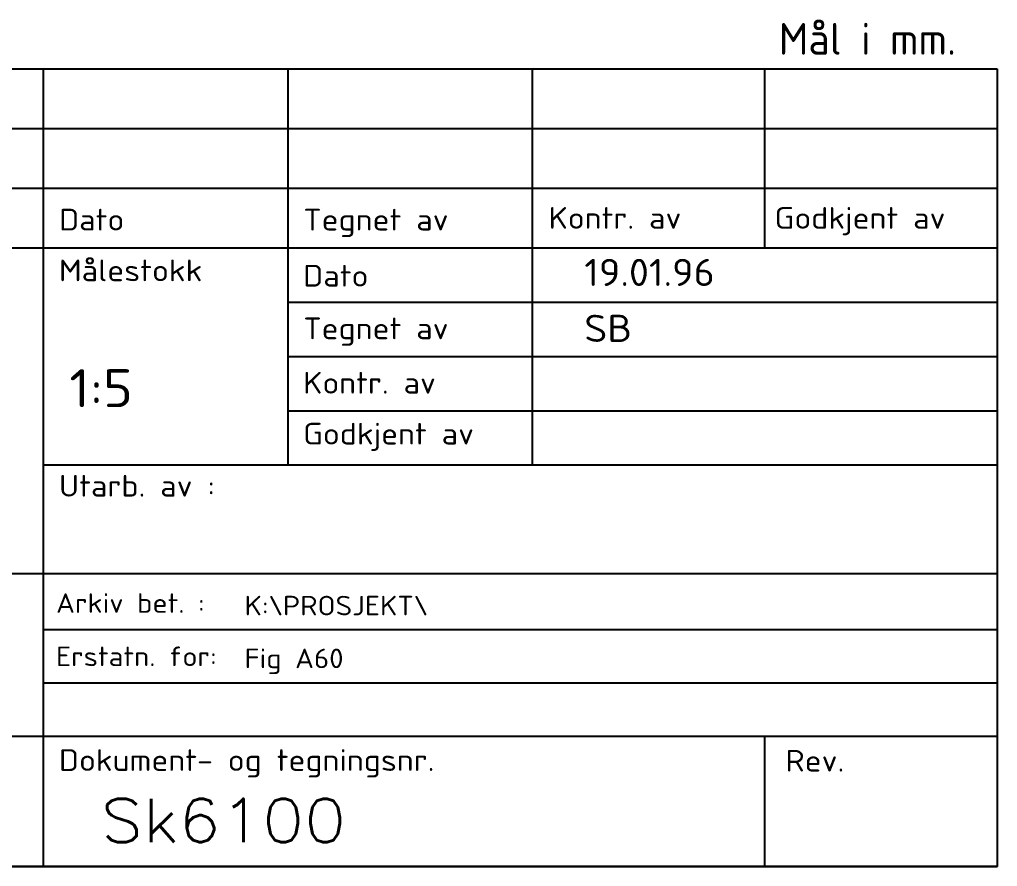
# Model space of a CAD drawing. Header units: metres. Extents: x 24 to 11324, y -6370 to 1435.
# Drawn here: x 10940.2 to 11324.2, y -6370.1 to -6037.4 of the extents above; entities that cross this region are included whole.
import ezdxf
from ezdxf.enums import TextEntityAlignment as Align

# ---------------------------------------------------------------- set-up
doc = ezdxf.new("R2010")
doc.units = ezdxf.units.M
doc.layers.get('0').update_dxf_attribs({"linetype": 'CONTINUOUS'})
for name, color, linetype in [('ATTRIB', 7, 'CONTINUOUS'), ('L25', 2, 'CONTINUOUS'), ('Skilt', 5, 'CONTINUOUS'), ('Tekst', 2, 'CONTINUOUS')]:
    doc.layers.add(name, color=color, linetype=linetype)
doc.styles.add('ISO', font='simplex', dxfattribs={"width": 0.8})
doc.styles.add('ISO18', font='ISO3098.SHX', dxfattribs={"width": 0.85, "height": 1.8})
doc.styles.add('ISO25', font='ISO3098.shx', dxfattribs={"height": 0.0025})
doc.styles.add('ISO35', font='ISO3098.shx', dxfattribs={"height": 3.5})
doc.styles.add('ISO50', font='ISO3098.shx', dxfattribs={"height": 5})

# ---------------------------------------------------------------- blocks, each defined once
blk = doc.blocks.new('A$C5A634891')
at = {"color": 2, "linetype": 'Continuous'}
for p, q in [((0, 62.431, 3000), (150.345, 62.431, 3000)), ((84.091, 48.416, 3000), (84.091, 62.431, 3000)), ((101.079, 31.428, 3000), (101.079, 62.431, 3000)), ((118.068, 31.428, 3000), (118.068, 62.431, 3000)), ((134.206, 48.416, 3000), (134.206, 62.431, 3000)), ((0, 57.76, 3000), (150.345, 57.76, 3000)), ((0, 53.088, 3000), (150.345, 53.088, 3000)), ((101.079, 44.169, 3000), (150.345, 44.169, 3000)), ((101.079, 39.922, 3000), (150.345, 39.922, 3000)), ((101.079, 35.675, 3000), (150.345, 35.675, 3000)), ((84.091, 31.428, 3000), (150.345, 31.428, 3000)), ((84.091, 22.934, 3000), (150.345, 22.934, 3000)), ((134.206, 0, 3000), (134.206, 10.193, 3000))]:
    blk.add_line(p, q, dxfattribs=at)
at = {"color": 5, "linetype": 'Continuous'}
for p, q in [((150.345, 62.431, 3000), (150.345, 0, 3000)), ((0, 48.416, 3000), (150.345, 48.416, 3000)), ((84.091, 0, 3000), (84.091, 48.416, 3000)), ((0, 0, 3000), (150.345, 0, 3000))]:
    blk.add_line(p, q, dxfattribs=at)
at = {"color": 7, "linetype": 'Continuous'}
for p, q in [((0, 22.934, 3000), (84.091, 22.934, 3000)), ((0, 10.193, 3000), (150.345, 10.193, 3000))]:
    blk.add_line(p, q, dxfattribs=at)
at = {"layer": 'L25', "extrusion": (-0.000292398, 8.29024e-16, 1)}
for p, q in [((84.091, 18.541, 3000), (150.345, 18.541, 3000.019)), ((84.091, 14.367, 3000), (150.345, 14.367, 3000.019))]:
    blk.add_line(p, q, dxfattribs=at)
at = {"color": 2, "style": 'ISO25'}
for s, height, p in [('Dato', 1.6988, (85.169, 49.786, 3000)), ('Tegnet av', 1.6988, (102.137, 49.783, 3000)), ('Kontr. av', 1.6988, (119.178, 49.92, 3000)), ('Godkjent av', 1.69881, (134.878, 49.92, 3000)), ('Målestokk', 1.6988, (85.163, 45.812, 3000)), ('Dato', 1.6988, (102.129, 45.395, 3000)), ('Tegnet av', 1.6988, (102.137, 41.272, 3000)), ('Kontr. av', 1.6988, (102.126, 37.013, 3000)), ('Godkjent av', 1.69881, (102.125, 33.028, 3000)), ('Utarb. av :', 1.69881, (85.166, 28.952, 3000)), ('Dokument- og tegningsnr.', 1.69881, (85.159, 7.477, 3000)), ('Rev.', 1.6988, (135.632, 7.427, 3000))]:
    blk.add_text(s, height=height, rotation=360, dxfattribs=at).set_placement(p)
at = {"color": 2, "linetype": 'Continuous'}
blk.add_attdef('TITTEL_5', (0.938, 21.097, 3000), '', height=1.019, rotation=360, dxfattribs=at)
at = {"layer": 'ATTRIB', "color": 4, "extrusion": (-0.000292398, 8.29024e-16, 1), "style": 'ISO18'}
for s, p in [('Arkiv bet. :', (85.84, 19.855, 2999.975)), ('Erstatn. for:', (85.84, 15.682, 2999.965))]:
    blk.add_text(s, height=1.52893, rotation=360, dxfattribs=at).set_placement(p)
at = {"layer": 'ATTRIB', "style": 'ISO25', "oblique": 0.9}
for tag, p in [('REV_2', (1.449, 58.523, 3000)), ('REV_2', (15.994, 58.523, 3000)), ('DATO_REV_2', (85.053, 58.523, 3000)), ('TEGN_REV_2', (101.468, 58.523, 3000)), ('KONT_REV_2', (118.716, 58.94, 3000)), ('GODK_REV_2', (134.923, 58.939, 3000)), ('DATO_REV_1', (85.053, 54.369, 3000)), ('TEGN_REV_1', (101.468, 54.37, 3000)), ('KONT_REV_1', (118.716, 54.37, 3000)), ('GODK_REV_1', (134.923, 54.37, 3000)), ('REV_1', (1.449, 53.954, 3000)), ('REV_1', (15.994, 53.954, 3000))]:
    blk.add_attdef(tag, p, '', height=2.124, rotation=360, dxfattribs=at)
at = {"layer": 'ATTRIB', "color": 2, "style": 'ISO25'}
for tag, p in [('DATO', (121.661, 45.442, 3000)), ('TEGNET_AV', (121.661, 41.063, 3000)), ('KONTROLLERT_AV', (121.661, 36.928, 3000)), ('GODKJENT_AV', (121.664, 32.792, 3000))]:
    blk.add_attdef(tag, p, '', height=2.124, rotation=360, dxfattribs=at)
at = {"layer": 'ATTRIB', "style": 'ISO35'}
for tag, p, height in [('TITTEL_1', (2.903, 42.077, 3000), 3.398), ('TITTEL_2', (2.903, 36.926, 3000), 3.398), ('MÅLEST.', (85.887, 35.955, 3000), 2.973), ('TITTEL_3', (2.903, 30.44, 3000), 2.973), ('TITTEL_4', (2.903, 25.289, 3000), 2.973), ('TITTEL_6', (2.903, 15.451, 3000), 2.973), ('TITTEL_7', (2.903, 11.462, 3000), 2.378)]:
    blk.add_attdef(tag, p, '', height=height, rotation=360, dxfattribs=at)
at = {"layer": 'ATTRIB', "color": 4, "style": 'ISO50'}
for tag, p in [('ARKIV_BETEGNELSE', (98.055, 19.656, 3000)), ('ERSTATNING_FOR', (98.055, 15.521, 3000))]:
    blk.add_attdef(tag, p, '', height=1.529, rotation=360, dxfattribs=at)
at = {"layer": 'ATTRIB', "color": 5, "style": 'ISO'}
for tag, p in [('DOK._OG_TEGN.NR.', (88.078, 1.898, 3000)), ('REV_NR.', (135.435, 1.898, 3000))]:
    blk.add_attdef(tag, p, '', height=3.398, rotation=360, dxfattribs=at)

msp = doc.modelspace()

# ---------------------------------------------------------------- linework, layer by layer
at = {"color": 5}
msp.add_line((11324.2, -6370.11), (10474.2, -6370.11), dxfattribs=at)

# ---------------------------------------------------------------- block references
at = {"layer": 'Skilt'}
ref = msp.add_blockref('A$C5A634891', (10474.2, -6370.11), dxfattribs=dict(at, xscale=5.653000000000247, yscale=5.018000000000029, zscale=5.653000000000247))
ref.add_attrib('DATO', '19.01.96', (11161.94, -6142.08, 16959), dxfattribs={"layer": 'ATTRIB', "color": 2, "height": 10.656, "rotation": 360, "style": 'ISO25', "width": 1.126544})
ref.add_attrib('TEGNET_AV', 'SB', (11161.94, -6164.05, 16959), dxfattribs={"layer": 'ATTRIB', "color": 2, "height": 10.656, "rotation": 360, "style": 'ISO25', "width": 1.126544})
ref.add_attrib('DOK._OG_TEGN.NR.', 'Sk6100', (10972.1, -6360.58, 16959), dxfattribs={"layer": 'ATTRIB', "color": 5, "height": 17.049, "rotation": 360, "style": 'ISO', "width": 1.126544})
ref.add_attrib('ARKIV_BETEGNELSE', 'K:\\PROSJEKT\\', (11028.5, -6271.47, 16959), dxfattribs={"layer": 'ATTRIB', "color": 4, "height": 7.6722, "rotation": 360, "style": 'ISO50', "width": 1.126544})
ref.add_attrib('ERSTATNING_FOR', 'Fig A60', (11028.5, -6292.22, 16959), dxfattribs={"layer": 'ATTRIB', "color": 4, "height": 7.672, "rotation": 360, "style": 'ISO50', "width": 1.126544})
ref.add_attrib('MÅLEST.', '1:5', (10959.72, -6189.68, 16959), dxfattribs={"layer": 'ATTRIB', "height": 14.918, "rotation": 360, "style": 'ISO35', "width": 1.126544})

# ---------------------------------------------------------------- texts
at = {"layer": 'Tekst', "color": 2, "style": 'ISO25'}
msp.add_text('Mål i mm.', height=12.5, dxfattribs=at).set_placement((11238.29, -6045), align=Align.MIDDLE_LEFT)

doc.saveas('drawing.dxf')
